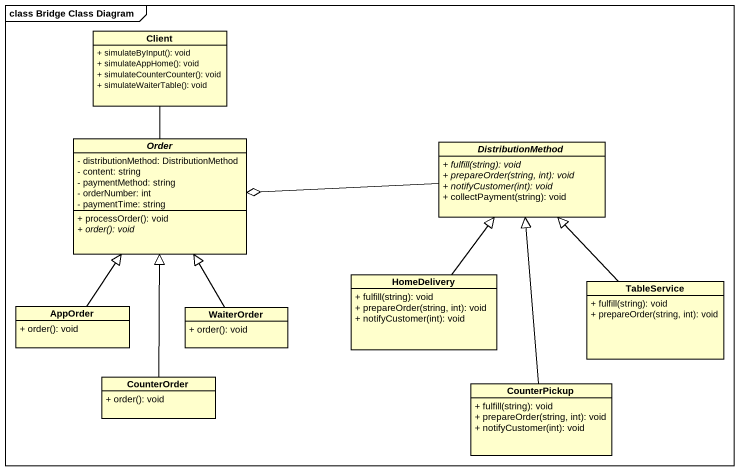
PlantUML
@startuml
mainframe class Bridge Class Diagram
hide circle
hide empty members
skinparam classAttributeIconSize 0
class Client {
  + simulateByInput(): void
  + simulateAppHome(): void
  + simulateCounterCounter(): void
  + simulateWaiterTable(): void
}
abstract class Order {
  - distributionMethod: DistributionMethod
  - content: string
  - paymentMethod: string
  - orderNumber: int
  - paymentTime: string
  + processOrder(): void
  {abstract} + order(): void
}
abstract class DistributionMethod {
  {abstract} + fulfill(string): void
  {abstract} + prepareOrder(string, int): void
  {abstract} + notifyCustomer(int): void
  + collectPayment(string): void
}
class HomeDelivery {
  + fulfill(string): void
  + prepareOrder(string, int): void
  + notifyCustomer(int): void
}
class TableService {
  + fulfill(string): void
  + prepareOrder(string, int): void
}
class AppOrder {
  + order(): void
}
class WaiterOrder {
  + order(): void
}
class CounterOrder {
  + order(): void
}
class CounterPickup {
  + fulfill(string): void
  + prepareOrder(string, int): void
  + notifyCustomer(int): void
}
Client -- Order
DistributionMethod -left-o Order
HomeDelivery -up-|> DistributionMethod
TableService -up-|> DistributionMethod
AppOrder -up-|> Order
WaiterOrder -up-|> Order
CounterOrder -up-|> Order
CounterPickup -up-|> DistributionMethod
@enduml
